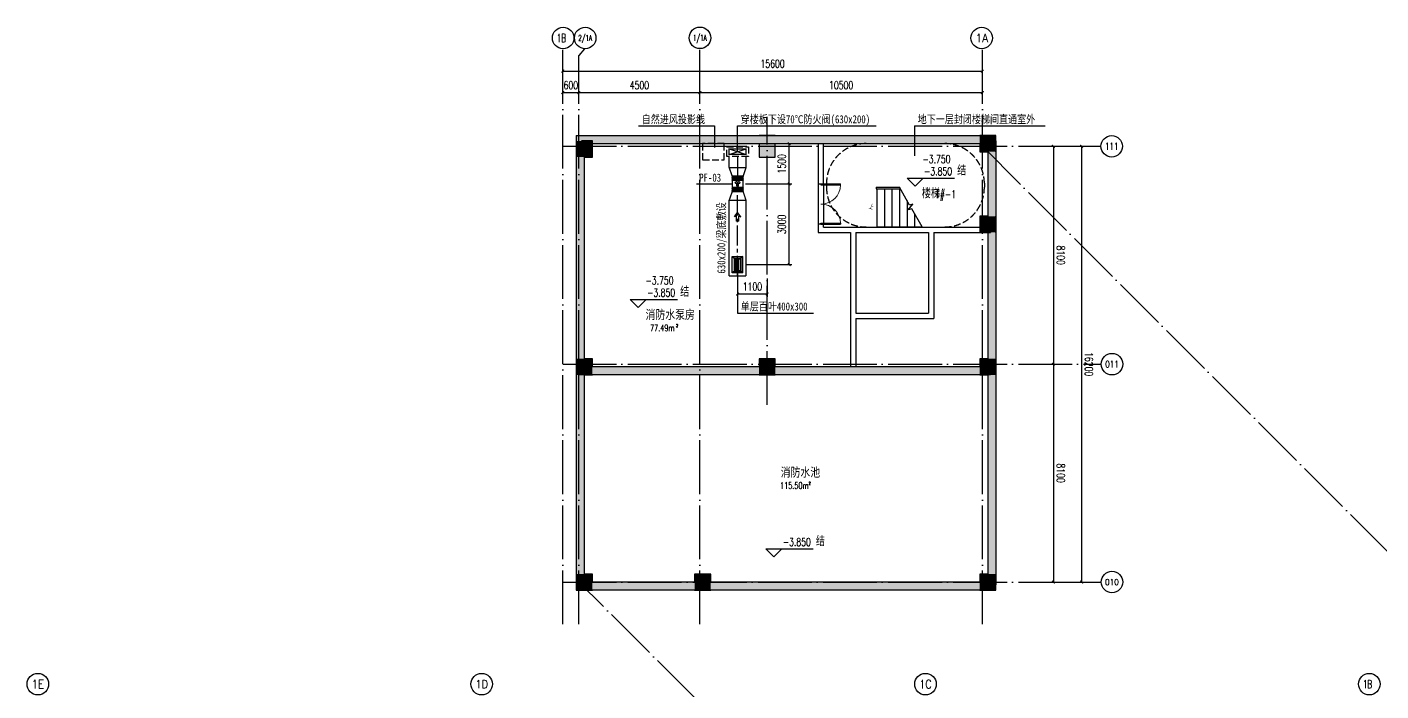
# Model space of a CAD drawing. Extents: x -555607 to 460190, y 498714 to 1664455.
# Drawn here: x -194369 to -144037, y 841574 to 866252 of the extents above; entities that cross this region are included whole.
import ezdxf
from ezdxf.enums import TextEntityAlignment as Align

# ---------------------------------------------------------------- set-up
doc = ezdxf.new("R2010")
doc.units = 0
doc.header["$LTSCALE"] = 1000
doc.header["$MEASUREMENT"] = 0
for name, pattern in [('CENTER2', [1.125, 0.75, -0.125, 0.125, -0.125]), ('DASH', [0.35, 0.25, -0.1]), ('DOTE', [2.42, 2, -0.2, 0.02, -0.2])]:
    doc.linetypes.add(name, pattern=pattern)
doc.layers.get('Defpoints').update_dxf_attribs({"color": 210})
for name, color, linetype in [('A-AXIS-D', 1, 'Continuous'), ('A-AXIS-DOTE', 14, 'DOTE'), ('A-SFCE', 30, 'Continuous'), ('A-STAIR', 150, 'Continuous'), ('A-TEXT', 61, 'Continuous'), ('A-防火门窗', 8, 'Continuous'), ('AS-COLN', 6, 'Continuous'), ('AS-WALL', 40, 'Continuous'), ('DUCT-暖通风中心线', 5, 'CENTER2'), ('DUCT-暖通风管', 7, 'Continuous'), ('PUB_HATCH', 8, 'Continuous'), ('TH_DIM', 3, 'Continuous'), ('建-墙-填充', 8, 'Continuous'), ('建-标高', 3, 'Continuous'), ('建-箭头', 3, 'Continuous'), ('暖通', 7, 'Continuous')]:
    doc.layers.add(name, color=color, linetype=linetype)
doc.styles.add('-黑体', font='simhei.ttf', dxfattribs={"width": 0.8})
doc.styles.add('_TCH_AXIS', font='COMPLEX', dxfattribs={"bigfont": 'GBCBIG'})
doc.styles.add('_TCH_DIM_T3', font='SIMPLEX', dxfattribs={"width": 0.705882, "bigfont": 'GBCBIG'})
doc.styles.add('A-AREA', font='SIMPLEX', dxfattribs={"bigfont": 'GBCBIG'})
doc.styles.add('A-DIM_T3', font='SIMPLEX', dxfattribs={"width": 0.705882, "bigfont": 'GBCBIG'})
doc.styles.add('A-STANDARD', font='SIMPLEX', dxfattribs={"bigfont": 'GBCBIG'})
doc.dimstyles.new('_TCH_ARCH&&100', dxfattribs={"dimtxt": 297.5, "dimasz": 100, "dimexe": 100, "dimexo": 100, "dimgap": 126.25, "dimtad": 1, "dimdec": 0, "dimzin": 0, "dimdsep": 46, "dimtxsty": '_TCH_DIM_T3', "dimblk": 'ARCHTICK', "dimcen": 0.09, "dimclrt": 7, "dimazin": 2, "dimtfac": 1, "dimtdec": 0, "dimtix": 1, "dimtmove": 2, "dimatfit": 3, "dimfxl": 100, "dimtolj": 1, "dimtzin": 0, "dimarcsym": 0})
doc.dimstyles.new('A-DIM&&100', dxfattribs={"dimtxt": 297.5, "dimasz": 100, "dimexe": 100, "dimexo": 100, "dimgap": 126.25, "dimtad": 1, "dimdec": 0, "dimzin": 0, "dimdsep": 46, "dimtxsty": 'A-DIM_T3', "dimblk": 'ARCHTICK', "dimcen": 0.09, "dimclrt": 7, "dimazin": 2, "dimtfac": 1, "dimtdec": 0, "dimtix": 1, "dimtmove": 2, "dimatfit": 3, "dimfxl": 1, "dimtolj": 1, "dimtzin": 0, "dimarcsym": 0})

# ---------------------------------------------------------------- blocks, each defined once
blk = doc.blocks.new('_ArchTick')
at = {"color": 0, "linetype": 'ByBlock', "const_width": 0.4}
blk.add_lwpolyline([(-0.5, -0.5), (0.5, 0.5)], dxfattribs=at)
blk = doc.blocks.new('*D167')
at = {"layer": 'A-AXIS-D', "color": 0, "lineweight": -2, "transparency": 16777216}
for p, q in [((-157026, 861820), (-155065, 861820)), ((-155165, 861820), (-155165, 845620)), ((-157026, 845620), (-155065, 845620))]:
    blk.add_line(p, q, dxfattribs=at)
at = {"layer": 'Defpoints', "color": 0, "transparency": 16777216}
for p in [(-157126, 861820), (-157126, 845620), (-155165, 845620)]:
    blk.add_point(p, dxfattribs=at)
at = {"layer": 'A-AXIS-D', "color": 0, "lineweight": -2, "transparency": 16777216, "xscale": 100, "yscale": 100, "zscale": 100}
for p, rotation in [((-155165, 861820), 90), ((-155165, 845620), 270)]:
    blk.add_blockref('_ArchTick', p, dxfattribs=dict(at, rotation=rotation))
at = {"layer": 'A-AXIS-D', "color": 7, "transparency": 16777216, "insert": (-154890, 853720), "char_height": 297.5, "attachment_point": 5, "rotation": 270, "style": '_TCH_DIM_T3'}
blk.add_mtext('\\A1;16200', dxfattribs=at)
blk = doc.blocks.new('*D171')
at = {"layer": 'A-AXIS-D', "color": 0, "lineweight": -2, "transparency": 16777216}
for p, q in [((-174454, 864203), (-174454, 864717)), ((-158854, 864203), (-158854, 864717)), ((-174454, 864617), (-158854, 864617))]:
    blk.add_line(p, q, dxfattribs=at)
at = {"layer": 'Defpoints', "color": 0, "transparency": 16777216}
for p in [(-158854, 864617), (-174454, 864103), (-158854, 864103)]:
    blk.add_point(p, dxfattribs=at)
at = {"layer": 'A-AXIS-D', "color": 0, "lineweight": -2, "transparency": 16777216, "xscale": 100, "yscale": 100, "zscale": 100, "rotation": 180}
blk.add_blockref('_ArchTick', (-174454, 864617), dxfattribs=at)
at = {"layer": 'A-AXIS-D', "color": 0, "lineweight": -2, "transparency": 16777216, "xscale": 100, "yscale": 100, "zscale": 100}
blk.add_blockref('_ArchTick', (-158854, 864617), dxfattribs=at)
at = {"layer": 'A-AXIS-D', "color": 7, "transparency": 16777216, "insert": (-166654, 864892), "char_height": 297.5, "attachment_point": 5, "style": '_TCH_DIM_T3'}
blk.add_mtext('\\A1;15600', dxfattribs=at)
blk = doc.blocks.new('*D175')
at = {"layer": 'A-AXIS-D', "color": 0, "lineweight": -2, "transparency": 16777216}
for p, q in [((-156901, 861820), (-156114, 861820)), ((-156214, 861820), (-156214, 853720)), ((-156901, 853720), (-156114, 853720))]:
    blk.add_line(p, q, dxfattribs=at)
at = {"layer": 'Defpoints', "color": 0, "transparency": 16777216}
for p in [(-157001, 861820), (-157001, 853720), (-156214, 853720)]:
    blk.add_point(p, dxfattribs=at)
at = {"layer": 'A-AXIS-D', "color": 0, "lineweight": -2, "transparency": 16777216, "xscale": 100, "yscale": 100, "zscale": 100}
for p, rotation in [((-156214, 861820), 90), ((-156214, 853720), 270)]:
    blk.add_blockref('_ArchTick', p, dxfattribs=dict(at, rotation=rotation))
at = {"layer": 'A-AXIS-D', "color": 7, "transparency": 16777216, "insert": (-155939, 857770), "char_height": 297.5, "attachment_point": 5, "rotation": 270, "style": 'A-DIM_T3'}
blk.add_mtext('\\A1;8100', dxfattribs=at)
blk = doc.blocks.new('*D176')
at = {"layer": 'A-AXIS-D', "color": 0, "lineweight": -2, "transparency": 16777216}
for p, q in [((-156901, 853720), (-156114, 853720)), ((-156214, 853720), (-156214, 845620)), ((-156901, 845620), (-156114, 845620))]:
    blk.add_line(p, q, dxfattribs=at)
at = {"layer": 'Defpoints', "color": 0, "transparency": 16777216}
for p in [(-157001, 853720), (-157001, 845620), (-156214, 845620)]:
    blk.add_point(p, dxfattribs=at)
at = {"layer": 'A-AXIS-D', "color": 0, "lineweight": -2, "transparency": 16777216, "xscale": 100, "yscale": 100, "zscale": 100}
for p, rotation in [((-156214, 853720), 90), ((-156214, 845620), 270)]:
    blk.add_blockref('_ArchTick', p, dxfattribs=dict(at, rotation=rotation))
at = {"layer": 'A-AXIS-D', "color": 7, "transparency": 16777216, "insert": (-155939, 849670), "char_height": 297.5, "attachment_point": 5, "rotation": 270, "style": 'A-DIM_T3'}
blk.add_mtext('\\A1;8100', dxfattribs=at)
blk = doc.blocks.new('*D177')
at = {"layer": 'A-AXIS-D', "color": 0, "lineweight": -2, "transparency": 16777216}
for p, q in [((-174454, 863403), (-174454, 863917)), ((-174454, 863817), (-173854, 863817)), ((-173854, 863403), (-173854, 863917))]:
    blk.add_line(p, q, dxfattribs=at)
at = {"layer": 'Defpoints', "color": 0, "transparency": 16777216}
for p in [(-173854, 863817), (-174454, 863303), (-173854, 863303)]:
    blk.add_point(p, dxfattribs=at)
at = {"layer": 'A-AXIS-D', "color": 0, "lineweight": -2, "transparency": 16777216, "xscale": 100, "yscale": 100, "zscale": 100, "rotation": 180}
blk.add_blockref('_ArchTick', (-174454, 863817), dxfattribs=at)
at = {"layer": 'A-AXIS-D', "color": 0, "lineweight": -2, "transparency": 16777216, "xscale": 100, "yscale": 100, "zscale": 100}
blk.add_blockref('_ArchTick', (-173854, 863817), dxfattribs=at)
at = {"layer": 'A-AXIS-D', "color": 7, "transparency": 16777216, "insert": (-174154, 864092), "char_height": 297.5, "attachment_point": 5, "style": '_TCH_DIM_T3'}
blk.add_mtext('\\A1;600', dxfattribs=at)
blk = doc.blocks.new('*D178')
at = {"layer": 'A-AXIS-D', "color": 0, "lineweight": -2, "transparency": 16777216}
for p, q in [((-173854, 863403), (-173854, 863917)), ((-173854, 863817), (-169354, 863817)), ((-169354, 863403), (-169354, 863917))]:
    blk.add_line(p, q, dxfattribs=at)
at = {"layer": 'Defpoints', "color": 0, "transparency": 16777216}
for p in [(-169354, 863817), (-173854, 863303), (-169354, 863303)]:
    blk.add_point(p, dxfattribs=at)
at = {"layer": 'A-AXIS-D', "color": 0, "lineweight": -2, "transparency": 16777216, "xscale": 100, "yscale": 100, "zscale": 100, "rotation": 180}
blk.add_blockref('_ArchTick', (-173854, 863817), dxfattribs=at)
at = {"layer": 'A-AXIS-D', "color": 0, "lineweight": -2, "transparency": 16777216, "xscale": 100, "yscale": 100, "zscale": 100}
blk.add_blockref('_ArchTick', (-169354, 863817), dxfattribs=at)
at = {"layer": 'A-AXIS-D', "color": 7, "transparency": 16777216, "insert": (-171604, 864092), "char_height": 297.5, "attachment_point": 5, "style": '_TCH_DIM_T3'}
blk.add_mtext('\\A1;4500', dxfattribs=at)
blk = doc.blocks.new('*D179')
at = {"layer": 'A-AXIS-D', "color": 0, "lineweight": -2, "transparency": 16777216}
for p, q in [((-169354, 863403), (-169354, 863917)), ((-169354, 863817), (-158854, 863817)), ((-158854, 863403), (-158854, 863917))]:
    blk.add_line(p, q, dxfattribs=at)
at = {"layer": 'Defpoints', "color": 0, "transparency": 16777216}
for p in [(-158854, 863817), (-169354, 863303), (-158854, 863303)]:
    blk.add_point(p, dxfattribs=at)
at = {"layer": 'A-AXIS-D', "color": 0, "lineweight": -2, "transparency": 16777216, "xscale": 100, "yscale": 100, "zscale": 100, "rotation": 180}
blk.add_blockref('_ArchTick', (-169354, 863817), dxfattribs=at)
at = {"layer": 'A-AXIS-D', "color": 0, "lineweight": -2, "transparency": 16777216, "xscale": 100, "yscale": 100, "zscale": 100}
blk.add_blockref('_ArchTick', (-158854, 863817), dxfattribs=at)
at = {"layer": 'A-AXIS-D', "color": 7, "transparency": 16777216, "insert": (-164104, 864092), "char_height": 297.5, "attachment_point": 5, "style": '_TCH_DIM_T3'}
blk.add_mtext('\\A1;10500', dxfattribs=at)
blk = doc.blocks.new('$DorLib2D$00000002')
for p, q in [((-0.5, 0), (-0.5, 0.4875)), ((-0.475, 0.4875), (-0.5, 0.4875)), ((-0.475, 0), (-0.475, 0.4875)), ((0.475, 0), (0.475, 0.4875)), ((0.475, 0.4875), (0.5, 0.4875)), ((0.5, 0), (0.5, 0.4875)), ((-0.5, 0), (-0.475, 0)), ((0.5, 0), (0.475, 0))]:
    blk.add_line(p, q)
at = {"lineweight": 13}
for centre, start, end in [((-0.4875, 0), 0, 88.53072), ((0.4875, 0), 91.46928, 180)]:
    blk.add_arc(centre, 0.4875, start, end, dxfattribs=at)
blk = doc.blocks.new('$风口$00000108')
for p, q in [((-250, 135), (-190, 75)), ((-250, -135), (-250, 135)), ((200, 25), (-190, 25)), ((250, 135), (200, 75)), ((250, 135), (250, -135)), ((-250, -135), (-190, -75)), ((250, -135), (-250, -135)), ((200, -25), (-190, -25)), ((200, -75), (250, -135))]:
    blk.add_line(p, q)
at = {"linetype": 'Continuous'}
blk.add_line((250, 135), (-250, 135), dxfattribs=at)
at = {"lineweight": 40}
for p, q in [((-190, 75), (200, 75)), ((-190, -75), (-190, 75)), ((200, 75), (200, -75)), ((-190, -75), (200, -75))]:
    blk.add_line(p, q, dxfattribs=at)
blk = doc.blocks.new('*D839')
at = {"layer": 'Defpoints', "color": 0}
for p in [(-167954, 857003), (-166854, 857003), (-166854, 856330)]:
    blk.add_point(p, dxfattribs=at)
at = {"layer": 'TH_DIM', "color": 0, "lineweight": -2, "transparency": 16777216}
for p, q in [((-167954, 856903), (-167954, 856230)), ((-166854, 856903), (-166854, 856230)), ((-167954, 856330), (-166854, 856330))]:
    blk.add_line(p, q, dxfattribs=at)
at = {"layer": 'TH_DIM', "color": 0, "lineweight": -2, "transparency": 16777216, "xscale": 100, "yscale": 100, "zscale": 100, "rotation": 180}
blk.add_blockref('_ArchTick', (-167954, 856330), dxfattribs=at)
at = {"layer": 'TH_DIM', "color": 0, "lineweight": -2, "transparency": 16777216, "xscale": 100, "yscale": 100, "zscale": 100}
blk.add_blockref('_ArchTick', (-166854, 856330), dxfattribs=at)
at = {"layer": 'TH_DIM', "color": 7, "transparency": 16777216, "insert": (-167404, 856605), "char_height": 297.5, "attachment_point": 5, "style": '_TCH_DIM_T3'}
blk.add_mtext('\\A1;1100', dxfattribs=at)
blk = doc.blocks.new('*D840')
at = {"layer": 'Defpoints', "color": 0}
for p in [(-167754, 860420), (-166036, 860420), (-167754, 857420)]:
    blk.add_point(p, dxfattribs=at)
at = {"layer": 'TH_DIM', "color": 0, "lineweight": -2, "transparency": 16777216}
for p, q in [((-167654, 860420), (-165936, 860420)), ((-166036, 857420), (-166036, 860420)), ((-167654, 857420), (-165936, 857420))]:
    blk.add_line(p, q, dxfattribs=at)
at = {"layer": 'TH_DIM', "color": 0, "lineweight": -2, "transparency": 16777216, "xscale": 100, "yscale": 100, "zscale": 100}
for p, rotation in [((-166036, 860420), 90), ((-166036, 857420), 270)]:
    blk.add_blockref('_ArchTick', p, dxfattribs=dict(at, rotation=rotation))
at = {"layer": 'TH_DIM', "color": 7, "transparency": 16777216, "insert": (-166311, 858920), "char_height": 297.5, "attachment_point": 5, "rotation": 90, "style": '_TCH_DIM_T3'}
blk.add_mtext('\\A1;3000', dxfattribs=at)
blk = doc.blocks.new('*D841')
at = {"layer": 'Defpoints', "color": 0}
for p in [(-167754, 861920), (-166036, 861920), (-167754, 860420)]:
    blk.add_point(p, dxfattribs=at)
at = {"layer": 'TH_DIM', "color": 0, "lineweight": -2, "transparency": 16777216}
for p, q in [((-167654, 861920), (-165936, 861920)), ((-166036, 860420), (-166036, 861920)), ((-167654, 860420), (-165936, 860420))]:
    blk.add_line(p, q, dxfattribs=at)
at = {"layer": 'TH_DIM', "color": 0, "lineweight": -2, "transparency": 16777216, "xscale": 100, "yscale": 100, "zscale": 100}
for p, rotation in [((-166036, 861920), 90), ((-166036, 860420), 270)]:
    blk.add_blockref('_ArchTick', p, dxfattribs=dict(at, rotation=rotation))
at = {"layer": 'TH_DIM', "color": 7, "transparency": 16777216, "insert": (-166311, 861170), "char_height": 297.5, "attachment_point": 5, "rotation": 90, "style": '_TCH_DIM_T3'}
blk.add_mtext('\\A1;1500', dxfattribs=at)

msp = doc.modelspace()

# ---------------------------------------------------------------- hatches: boundary and pattern name
at = {"layer": 'PUB_HATCH'}
for points in [[(-167154.2, 861420), (-166554.2, 861420), (-166554.2, 862220), (-167154.2, 862220)], [(-158954.2, 861620), (-158354.2, 861620), (-158354.2, 862220), (-158954.2, 862220)], [(-173954.2, 861420), (-173354.2, 861420), (-173354.2, 862020), (-173954.2, 862020)], [(-158954.2, 858620), (-158354.2, 858620), (-158354.2, 859220), (-158954.2, 859220)], [(-173954.2, 853320), (-173354.2, 853320), (-173354.2, 853920), (-173954.2, 853920)], [(-167154.2, 853320), (-166554.2, 853320), (-166554.2, 853920), (-167154.2, 853920)], [(-158954.2, 853320), (-158354.2, 853320), (-158354.2, 853920), (-158954.2, 853920)], [(-173954.2, 845320), (-173354.2, 845320), (-173354.2, 845920), (-173954.2, 845920)], [(-169554.2, 845320), (-168954.2, 845320), (-168954.2, 845920), (-169554.2, 845920)], [(-158954.2, 845320), (-158354.2, 845320), (-158354.2, 845920), (-158954.2, 845920)]]:
    msp.add_hatch(color=256, dxfattribs=at).paths.add_polyline_path(points)
at = {"layer": '建-墙-填充'}
for points in [[(-173654.2, 861920), (-173954.2, 862220), (-173954.2, 845520), (-173654.2, 845520)], [(-173954.2, 862220), (-173654.2, 861920), (-164854.2, 861920), (-164854.2, 862220)], [(-164854.2, 862220), (-164854.2, 861920), (-158554.2, 861920), (-158554.2, 862220)], [(-158654.2, 862020), (-158654.2, 845520), (-158354.2, 845520), (-158354.2, 862020)], [(-163654.2, 853320), (-163654.2, 853620), (-173854.2, 853620), (-173854.2, 853320)], [(-158554.2, 853620), (-163654.2, 853620), (-163654.2, 853320), (-158554.2, 853320)], [(-158554.2, 845620), (-173854.2, 845620), (-173854.2, 845320), (-158554.2, 845320)]]:
    msp.add_hatch(color=256, dxfattribs=at).paths.add_polyline_path(points)
at = {"layer": '暖通'}
h = msp.add_hatch(dxfattribs=at)
h.set_pattern_fill('ANSI37', color=256, scale=27, angle=360, style=0)
h.set_pattern_definition([(315, (-581609.71, 281100.657), (-30.3083644, -30.3083644), []), (225, (-581609.71, 281100.657), (-30.3083644, 30.3083644), [])])
h.paths.add_polyline_path([(-167738.2, 860550), (-167738.2, 860712), (-168170.2, 860712), (-168170.2, 860550)])
h = msp.add_hatch(dxfattribs=at)
h.set_pattern_fill('ANSI37', color=256, scale=27, angle=360, style=0)
h.set_pattern_definition([(315, (-333100, 997362.926), (-30.308364, -30.308364), []), (225, (-333100, 997362.926), (-30.308364, 30.308364), [])])
h.paths.add_polyline_path([(-168170.2, 860290.8), (-168170.2, 860128.8), (-167738.2, 860128.8), (-167738.2, 860290.8)])

# ---------------------------------------------------------------- linework, layer by layer
at = {"layer": 'A-AXIS-D'}
for centre in [(-174439.1, 865846.1), (-173619.1, 865846.4), (-169354.2, 865852.3), (-158879.1, 865846.1), (-154044.9, 861821.1), (-154034.9, 853721.1), (-154034.9, 845621.1), (-193969.1, 841826.1), (-177469.1, 841826.1), (-160969.1, 841826.1), (-144469.1, 841826.1)]:
    msp.add_circle(centre, 400, dxfattribs=at)
at = {"layer": 'A-AXIS-DOTE', "color": 250}
for p, q in [((-174454.2, 844050), (-174454.2, 865446.4)), ((-173648.8, 865446.4), (-173854.2, 865190)), ((-169354.2, 844050), (-169354.2, 865446.4)), ((-158854.2, 844050), (-158854.2, 865446.4)), ((-173854.2, 844050), (-173854.2, 865190)), ((-166854.2, 852210), (-166854.2, 862910)), ((-174454.2, 861820), (-154444.9, 861820)), ((-158854.2, 861820), (-128854.2, 831820)), ((-174454.2, 853720), (-154434.9, 853720)), ((-174454.2, 845620), (-154434.9, 845620)), ((-143854.2, 815620), (-173854.2, 845620))]:
    msp.add_line(p, q, dxfattribs=at)
at = {"layer": 'A-SFCE', "color": 250, "linetype": 'DASH'}
for p, q in [((-164649.2, 860445.3), (-164649.2, 860295.3)), ((-158779.2, 860445.3), (-158779.2, 860295.3))]:
    msp.add_line(p, q, dxfattribs=at)
at = {"layer": 'A-SFCE', "color": 8, "linetype": 'DASH'}
msp.add_lwpolyline([(-169254.2, 861320), (-168454.2, 861320), (-168454.2, 861920), (-169254.2, 861920)], close=True, dxfattribs=at)
at = {"layer": 'A-SFCE', "color": 250, "linetype": 'DASH'}
for points in [[(-163174.2, 861920.3, 0.4142136), (-164649.2, 860445.3)], [(-160254.2, 861920.3, -0.4142136), (-158779.2, 860445.3)], [(-163174.2, 858820.3, -0.4142136), (-164649.2, 860295.3)], [(-160254.2, 858820.3, 0.4142136), (-158779.2, 860295.3)]]:
    msp.add_lwpolyline(points, format="xyb", dxfattribs=at)
at = {"layer": 'A-STAIR', "color": 8}
for p, q in [((-162804.2, 860295.3), (-161940, 860295.3)), ((-162804.2, 860295.3), (-162804.2, 860235.3)), ((-162804.2, 860235.3), (-161905.3, 860235.3)), ((-162774.2, 860295.3), (-161940, 860295.3)), ((-162774.2, 860235.3), (-162774.2, 858820.3)), ((-162494.2, 860235.3), (-162494.2, 858820.3)), ((-162214.2, 860235.3), (-162214.2, 858820.3)), ((-161559.1, 859635.6), (-161940, 860295.3)), ((-161934.2, 860235.3), (-161934.2, 858820.3)), ((-161654.2, 859800.3), (-161654.2, 858820.3)), ((-161609.6, 859462.4), (-161436.8, 859668.4)), ((-161479.2, 859497.3), (-161609.6, 859462.4)), ((-161436.8, 859668.4), (-161559.1, 859635.6)), ((-161088.4, 858820.3), (-161479.2, 859497.3)), ((-161374.2, 859315.3), (-161374.2, 858820.3)), ((-162774.2, 858820.3), (-161088.4, 858820.3)), ((-161094.2, 858830.4), (-161094.2, 858820.3))]:
    msp.add_line(p, q, dxfattribs=at)
at = {"layer": 'A-防火门窗', "color": 8}
for p, q in [((-164954.2, 860420), (-164954.2, 858920)), ((-164754.2, 860420), (-164754.2, 858920))]:
    msp.add_line(p, q, dxfattribs=at)
at = {"layer": 'AS-COLN'}
for p, q in [((-173954.2, 862220), (-173954.2, 845520)), ((-173954.2, 862220), (-164854.2, 862220)), ((-164854.2, 862220), (-158554.2, 862220)), ((-158354.2, 862220), (-158954.2, 862220)), ((-158354.2, 861620), (-158354.2, 862220)), ((-173654.2, 861920), (-173654.2, 845520)), ((-173654.2, 861920), (-164854.2, 861920)), ((-164854.2, 861920), (-158554.2, 861920)), ((-158954.2, 861920), (-158954.2, 861620)), ((-158654.2, 862020), (-158654.2, 845520)), ((-158354.2, 862020), (-158354.2, 845520)), ((-158954.2, 861620), (-158654.2, 861620)), ((-158654.2, 859220), (-158954.2, 859220)), ((-158954.2, 859220), (-158954.2, 858620)), ((-158354.2, 858620), (-158354.2, 859220)), ((-158954.2, 858620), (-158654.2, 858620)), ((-173954.2, 853920), (-173954.2, 853320)), ((-173354.2, 853920), (-173654.2, 853920)), ((-173354.2, 853620), (-173354.2, 853920)), ((-166554.2, 853920), (-167154.2, 853920)), ((-167154.2, 853920), (-167154.2, 853620)), ((-166554.2, 853620), (-166554.2, 853920)), ((-158654.2, 853920), (-158954.2, 853920)), ((-158954.2, 853920), (-158954.2, 853620)), ((-158354.2, 853320), (-158354.2, 853920)), ((-163654.2, 853620), (-173854.2, 853620)), ((-173854.2, 853320), (-173854.2, 853620)), ((-163654.2, 853320), (-173854.2, 853320)), ((-173654.2, 853320), (-173354.2, 853320)), ((-167154.2, 853320), (-166554.2, 853320)), ((-158554.2, 853620), (-163654.2, 853620)), ((-158554.2, 853320), (-163654.2, 853320)), ((-158954.2, 853320), (-158654.2, 853320)), ((-158554.2, 853320), (-158554.2, 853620)), ((-158554.2, 845620), (-173854.2, 845620)), ((-173854.2, 845320), (-173854.2, 845620)), ((-158554.2, 845320), (-158554.2, 845620)), ((-173654.2, 845520), (-173954.2, 845520)), ((-158554.2, 845320), (-173854.2, 845320)), ((-158354.2, 845520), (-158654.2, 845520))]:
    msp.add_line(p, q, dxfattribs=at)
at = {"layer": 'AS-COLN', "color": 3}
for p, q in [((-166554.2, 862220), (-167154.2, 862220)), ((-173954.2, 862020), (-173954.2, 861420)), ((-173354.2, 862020), (-173754.2, 862020)), ((-173354.2, 861420), (-173354.2, 862020)), ((-167154.2, 861920), (-167154.2, 861420)), ((-166554.2, 861420), (-166554.2, 861920)), ((-173654.2, 861420), (-173354.2, 861420)), ((-167154.2, 861420), (-166554.2, 861420)), ((-173954.2, 845920), (-173954.2, 845324.1)), ((-173354.2, 845920), (-173654.2, 845920)), ((-173354.2, 845620), (-173354.2, 845920)), ((-168954.2, 845920), (-169554.2, 845920)), ((-169554.2, 845920), (-169554.2, 845620)), ((-168954.2, 845620), (-168954.2, 845920)), ((-158654.2, 845920), (-158954.2, 845920)), ((-158954.2, 845920), (-158954.2, 845620)), ((-158354.2, 845320), (-158354.2, 845920)), ((-173954.2, 845324.1), (-173954.2, 845320)), ((-173954.2, 845320), (-173855.2, 845320)), ((-173855.2, 845320), (-173354.2, 845320)), ((-169554.2, 845320), (-168954.2, 845320)), ((-158954.2, 845320), (-158356.5, 845320)), ((-158356.5, 845320), (-158354.2, 845320))]:
    msp.add_line(p, q, dxfattribs=at)
at = {"layer": 'AS-WALL'}
for p, q in [((-164954.2, 861920), (-164954.2, 860420)), ((-164754.2, 860420), (-164754.2, 861920)), ((-164954.2, 860420), (-164754.2, 860420)), ((-164754.2, 858920), (-164954.2, 858920)), ((-164954.2, 858920), (-164954.2, 858620)), ((-164754.2, 858820), (-164754.2, 858920)), ((-164754.2, 858820), (-163654.2, 858820)), ((-163654.2, 858820), (-160754.2, 858820)), ((-160754.2, 858820), (-158554.2, 858820)), ((-158554.2, 858820), (-158554.2, 858620)), ((-164954.2, 858620), (-163754.2, 858620)), ((-163754.2, 858620), (-163754.2, 855520)), ((-163554.2, 858620), (-163554.2, 855620)), ((-163554.2, 858620), (-160854.2, 858620)), ((-160854.2, 858620), (-160854.2, 855620)), ((-160654.2, 858620), (-160654.2, 855420)), ((-160654.2, 858620), (-158554.2, 858620)), ((-163754.2, 855520), (-163754.2, 853620)), ((-163554.2, 855620), (-160854.2, 855620)), ((-163554.2, 855420), (-160654.2, 855420)), ((-163554.2, 855420), (-163554.2, 853620))]:
    msp.add_line(p, q, dxfattribs=at)
at = {"layer": 'DUCT-暖通风中心线'}
for p, q in [((-167954.2, 861435), (-167954.2, 860712)), ((-167954.2, 857002.7), (-167954.2, 860128.8))]:
    msp.add_line(p, q, dxfattribs=at)
at = {"layer": 'DUCT-暖通风管'}
for p, q in [((-168269.2, 861032), (-167639.2, 861032)), ((-167639.2, 859808.8), (-168269.2, 859808.8))]:
    msp.add_line(p, q, dxfattribs=at)
at = {"layer": 'DUCT-暖通风管', "const_width": 50}
msp.add_lwpolyline([(-168269.2, 861720), (-167639.2, 861720), (-167639.2, 861520), (-168269.2, 861520)], close=True, dxfattribs=at)
for points in [[(-167639.2, 861520), (-168269.2, 861520)], [(-168269.2, 861435), (-168269.2, 861032)], [(-167639.2, 861032), (-167639.2, 861435)], [(-168154.2, 860712), (-168269.2, 861032)], [(-168154.2, 860712), (-167754.2, 860712)], [(-167639.2, 861032), (-167754.2, 860684)], [(-167639.2, 859808.8), (-167754.2, 860156.7)], [(-168154.2, 860128.8), (-168269.2, 859808.8)], [(-168269.2, 859808.8), (-168269.2, 857002.7)], [(-167639.2, 857002.7), (-167639.2, 859808.8)], [(-168269.2, 857002.7), (-167639.2, 857002.7)]]:
    msp.add_lwpolyline(points, dxfattribs=at)
at = {"layer": 'DUCT-暖通风管', "const_width": 50, "elevation": -5000}
for points in [[(-168154.2, 860550), (-167754.2, 860550), (-167754.2, 860712), (-168154.2, 860712)], [(-168154.2, 860550), (-167754.2, 860550), (-167754.2, 860290.8), (-168154.2, 860290.8)], [(-168154.2, 860290.8), (-167754.2, 860290.8), (-167754.2, 860128.8), (-168154.2, 860128.8)]]:
    msp.add_lwpolyline(points, close=True, dxfattribs=at)
at = {"layer": '建-标高', "color": 8}
for p, q in [((-161352.8, 860335), (-161652.8, 860635)), ((-161652.8, 860635), (-159892.8, 860635)), ((-161352.8, 860335), (-161052.8, 860635)), ((-171648.6, 855825), (-171948.6, 856125)), ((-171948.6, 856125), (-170188.6, 856125)), ((-171648.6, 855825), (-171348.6, 856125)), ((-166604.4, 846555), (-166904.4, 846855)), ((-166904.4, 846855), (-165144.4, 846855)), ((-166604.4, 846555), (-166304.4, 846855))]:
    msp.add_line(p, q, dxfattribs=at)
at = {"layer": '建-箭头', "color": 8}
msp.add_lwpolyline([(-162914.2, 859557.8, 0, 0, 0), (-161804.2, 859557.8, 40, 0, 0), (-161654.2, 859557.8, 0, 0, 0)], format="xyseb", dxfattribs=at)
at = {"layer": '暖通', "color": 7}
for p, q in [((-171634.2, 862580), (-168807.6, 862580)), ((-168807.6, 862580), (-168807.6, 861780)), ((-167954.2, 862580), (-162807.6, 862580)), ((-167954.2, 861620), (-167954.2, 862580)), ((-161374.2, 862580), (-156517.6, 862580)), ((-161374.2, 862580), (-161374.2, 861470)), ((-168269.2, 861720), (-167639.2, 861520)), ((-168269.2, 861520), (-167639.2, 861720)), ((-169478.7, 860420.4, -5000), (-168154.2, 860420.4, -5000)), ((-167954.2, 857120), (-167954.2, 855620)), ((-167954.2, 855620), (-165127.6, 855620))]:
    msp.add_line(p, q, dxfattribs=at)
at = {"layer": '暖通'}
for p, q in [((-167986.2, 860423.3, -5000), (-167986.2, 860343.5, -5000)), ((-167921.3, 860423.3, -5000), (-167986.2, 860423.3, -5000)), ((-167921.3, 860343.5, -5000), (-167986.2, 860343.5, -5000)), ((-167978.7, 860343.5, -5000), (-167978.7, 860423.3, -5000)), ((-167937.3, 860439.2, -5000), (-167970.2, 860439.2, -5000)), ((-167966.2, 860343.5, -5000), (-167966.2, 860423.3, -5000)), ((-167962.5, 860495.5, -5000), (-167945.9, 860495.5, -5000)), ((-167962.5, 860495.5, -5000), (-167962.5, 860439.2, -5000)), ((-167953.7, 860343.5, -5000), (-167953.7, 860423.3, -5000)), ((-167945.9, 860439.2, -5000), (-167945.9, 860495.5, -5000)), ((-167941.3, 860343.5, -5000), (-167941.3, 860423.3, -5000)), ((-167928.8, 860343.5, -5000), (-167928.8, 860423.3, -5000)), ((-167921.3, 860343.5, -5000), (-167921.3, 860423.3, -5000)), ((-168069.6, 859203.8), (-167954.2, 859360)), ((-167995.1, 859237.2), (-168069.6, 859203.8)), ((-167995.1, 859033.2), (-167995.1, 859237.2)), ((-167838.8, 859203.8), (-167954.2, 859360)), ((-167913.2, 859033.2), (-167913.2, 859237.2)), ((-167913.2, 859237.2), (-167838.8, 859203.8)), ((-167913.2, 859033.2), (-167995.1, 859033.2))]:
    msp.add_line(p, q, dxfattribs=at)
at = {"layer": '暖通', "color": 7, "linetype": 'DASH'}
msp.add_lwpolyline([(-168354.2, 861805), (-167554.2, 861805), (-167554.2, 861435), (-168354.2, 861435)], close=True, dxfattribs=at)
at = {"layer": '暖通'}
for centre, radius, start, end in [((-168000.9, 860432.9, -5000), 63.8, 52.98646, 141.83455), ((-168002.3, 860500.9, -5000), 56.5, 210.40491, 314.71691), ((-167970.2, 860423.3, -5000), 16, 90, 180), ((-167907.5, 860432.9, -5000), 63.8, 38.16545, 127.01354), ((-167906.1, 860500.9, -5000), 56.5, 225.28309, 329.59509), ((-167937.3, 860423.3, -5000), 16, 360, 90)]:
    msp.add_arc(centre, radius, start, end, dxfattribs=at)

# ---------------------------------------------------------------- block references
at = {"layer": 'A-防火门窗', "color": 8, "xscale": -1500, "yscale": 1500, "zscale": 200, "rotation": 269.9999999259153}
msp.add_blockref('$DorLib2D$00000002', (-164854.2, 859670), dxfattribs=at)
at = {"layer": '暖通', "xscale": 1.2, "yscale": 1.481481481481482, "rotation": 270}
msp.add_blockref('$风口$00000108', (-167954.2, 857420), dxfattribs=at)

# ---------------------------------------------------------------- texts
at = {"layer": 'A-AXIS-D', "color": 7, "style": '_TCH_AXIS'}
for s, height, p, p2 in [('1B ', 307.25, (-174673.2, 865692.5), (-174205, 865692.5)), ('1A', 300.65, (-159115.3, 865695.8), (-158642.9, 865695.8)), ('111', 265.5, (-154291.4, 861688.4), (-153798.4, 861688.4)), ('011', 241.21, (-154287.6, 853600.5), (-153782.2, 853600.5)), ('010', 220.59, (-154292.3, 845510.8), (-153777.5, 845510.8)), ('1E', 314.07, (-194200.9, 841669.1), (-193737.3, 841669.1)), ('1D', 307.25, (-177703.2, 841672.5), (-177235, 841672.5)), ('1C', 321.14, (-161198.5, 841665.6), (-160739.7, 841665.6)), ('1B ', 307.25, (-144703.2, 841672.5), (-144235, 841672.5))]:
    msp.add_text(s, height=height, dxfattribs=at).set_placement(p, p2, align=Align.FIT)
at = {"layer": 'A-AXIS-D', "color": 7, "style": '_TCH_AXIS', "width": 0.65625}
for s, height, p, p2 in [('2/1A', 219.77, (-173876.6, 865736.5), (-173361.5, 865736.5)), ('1/1A', 232.83, (-169608.8, 865735.9), (-169099.5, 865735.9))]:
    msp.add_text(s, height=height, dxfattribs=at).set_placement(p, p2, align=Align.FIT)
at = {"layer": 'A-TEXT', "color": 8, "style": 'A-STANDARD'}
msp.add_text('楼梯', height=337.59, dxfattribs=at).set_placement((-161104.2, 859889.2))
at = {"layer": 'A-TEXT', "color": 8, "style": 'A-STANDARD', "width": 0.705882}
msp.add_text('1#-1', height=297.5, dxfattribs=at).set_placement((-160612.7, 859889.2))
at = {"layer": 'A-防火门窗', "color": 8, "style": 'A-AREA'}
for s, p in [('消防水泵房', (-171374.5, 855360)), ('消防水池', (-166351.9, 849500))]:
    msp.add_text(s, height=385.82, dxfattribs=at).set_placement(p)
at = {"layer": 'A-防火门窗', "color": 8, "style": 'A-AREA', "width": 0.705882}
for s, height, p in [('77.49m', 238, (-171208, 854950.5)), ('2', 119, (-170248, 855090.5)), ('115.50m', 238, (-166376, 849090.5)), ('2', 119, (-165320, 849230.5))]:
    msp.add_text(s, height=height, dxfattribs=at).set_placement(p)
at = {"layer": '建-标高', "color": 8, "style": 'A-STANDARD', "width": 0.705882}
for s, p in [('-3.750', (-161082.8, 861195)), ('-3.850', (-161022.8, 860740)), ('-3.750', (-171378.6, 856685)), ('-3.850', (-171318.6, 856230)), ('-3.850', (-166274.4, 846960))]:
    msp.add_text(s, height=297.5, dxfattribs=at).set_placement(p)
at = {"layer": '建-标高', "color": 8, "style": 'A-STANDARD'}
for p in [(-159792.8, 860740), (-170088.6, 856230), (-165044.4, 846960)]:
    msp.add_text('结', height=337.6, dxfattribs=at).set_placement(p)
at = {"layer": '建-箭头', "color": 8, "style": 'A-STANDARD'}
msp.add_text('上', height=168.8, rotation=339.92971, dxfattribs=at).set_placement((-163094.6, 859511.4))
at = {"layer": '暖通', "style": '-黑体', "width": 0.8}
for s, p in [('自然进风投影线', (-171517.8, 862675.7, 5000)), ('穿楼板下设70℃防火阀(630x200)', (-167837.8, 862675.7, 5000)), ('地下一层封闭楼梯间直通室外', (-161257.8, 862675.7, 5000)), ('PF-03', (-169382, 860506.1, -8000)), ('单层百叶400x300', (-167837.8, 855715.7, 5000))]:
    msp.add_text(s, height=300, dxfattribs=at).set_placement(p)
msp.add_text('630x200/梁底敷设', height=300, rotation=90, dxfattribs=at).set_placement((-168408.6, 857089.9))

# ---------------------------------------------------------------- dimensions: what is measured, and where the dimension line sits
at = {"layer": 'A-AXIS-D'}
for base, p1, p2, text, picture, middle in [((-158854.2, 864616.7), (-174454.2, 864103.1), (-158854.2, 864103.1), '15600', '*D171', (-166654.2, 864891.7)), ((-173854.2, 863816.7), (-174454.2, 863303.1), (-173854.2, 863303.1), '600', '*D177', (-174154.2, 864091.7)), ((-169354.2, 863816.7), (-173854.2, 863303.1), (-169354.2, 863303.1), '4500', '*D178', (-171604.2, 864091.7)), ((-158854.2, 863816.7), (-169354.2, 863303.1), (-158854.2, 863303.1), '10500', '*D179', (-164104.2, 864091.7))]:
    dim = msp.add_linear_dim(base=base, p1=p1, p2=p2, angle=0, text=text, dimstyle='_TCH_ARCH&&100', override={"dimgap": 0}, dxfattribs=at)
    dim.commit()
    dim.dimension.update_dxf_attribs({"geometry": picture, "text_midpoint": middle, "dimtype": 129})
for base, p1, p2, text, dimstyle, picture, middle in [((-155164.5, 845620), (-157126.4, 861820), (-157126.4, 845620), '16200', '_TCH_ARCH&&100', '*D167', (-154889.5, 853720)), ((-156214.2, 853720), (-157000.6, 861820), (-157000.6, 853720), '8100', 'A-DIM&&100', '*D175', (-155939.2, 857770)), ((-156214.2, 845620), (-157000.6, 853720), (-157000.6, 845620), '8100', 'A-DIM&&100', '*D176', (-155939.2, 849670))]:
    dim = msp.add_linear_dim(base=base, p1=p1, p2=p2, angle=270, text=text, dimstyle=dimstyle, override={"dimgap": 0}, dxfattribs=at)
    dim.commit()
    dim.dimension.update_dxf_attribs({"geometry": picture, "text_midpoint": middle, "dimtype": 129, "text_rotation": 270})
at = {"layer": 'TH_DIM', "color": 7}
for p1, p2, text, picture, middle in [((-167754.2, 860420.4), (-167754.2, 861920), '1500', '*D841', (-166311.5, 861170.2)), ((-167754.2, 857420), (-167754.2, 860420.4), '3000', '*D840', (-166311.5, 858920.2))]:
    dim = msp.add_aligned_dim(p1=p1, p2=p2, distance=-1717.7, text=text, dimstyle='_TCH_ARCH&&100', dxfattribs=at)
    dim.commit()
    dim.dimension.update_dxf_attribs({"geometry": picture, "text_midpoint": middle})
dim = msp.add_aligned_dim(p1=(-167954.2, 857002.7), p2=(-166854.2, 857002.7), distance=-672.7, dimstyle='_TCH_ARCH&&100', dxfattribs=at)
dim.commit()
dim.dimension.update_dxf_attribs({"geometry": '*D839', "text_midpoint": (-167404.2, 856605)})

doc.saveas('drawing.dxf')
